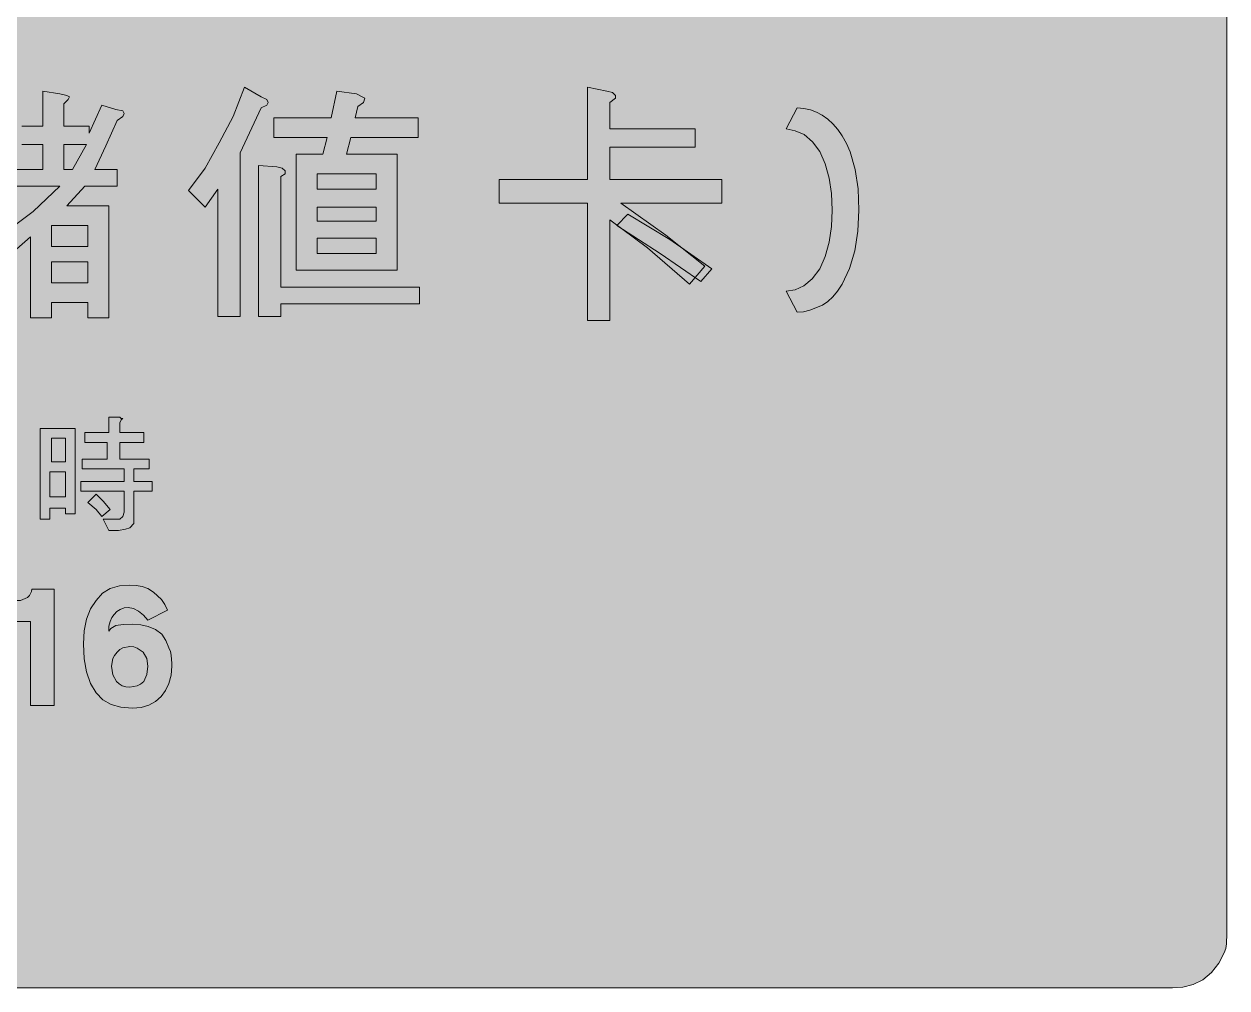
# Model space of a CAD drawing. Header units: metres. Extents: x 10 to 559, y 12 to 260.
# Drawn here: x 404.7 to 559.4, y 11.9 to 135.9 of the extents above; entities that cross this region are included whole.
import ezdxf

# ---------------------------------------------------------------- set-up
doc = ezdxf.new("R2010")
doc.units = ezdxf.units.M
doc.layers.add('FILL_BLACK_000000', color=7, linetype='Continuous', true_color=0x000000)
doc.layers.add('FILL_YELLOW_FFFF00', color=7, linetype='Continuous', true_color=0xffff00)

msp = doc.modelspace()

# ---------------------------------------------------------------- hatches: boundary and pattern name
at = {"layer": 'FILL_BLACK_000000', "true_color": 0x000000}
h = msp.add_hatch(color=7, dxfattribs=at)
h.dxf.hatch_style = 1
h.paths.add_polyline_path([(403.38, 115.02), (403.38, 117.18), (407.16, 117.18), (407.16, 120.42), (404.46, 120.42), (404.46, 122.76), (407.16, 122.76), (407.16, 127.26), (409.32, 126.9), (410.22, 126.72), (410.58, 126.54), (410.4, 126.18), (409.86, 125.64), (409.86, 122.76), (413.1, 122.76), (413.1, 121.86), (414.72, 125.46), (416.52, 124.92), (417.42, 124.74), (417.6, 124.38), (417.42, 124.02), (416.7, 123.48), (415.26, 120.24), (413.82, 117.18), (416.7, 117.18), (416.7, 115.02), (412.56, 115.02), (410.22, 112.5), (415.62, 112.5), (415.62, 98.1), (412.92, 98.1), (412.92, 100.08), (408.24, 100.08), (408.24, 98.1), (405.54, 98.1), (405.54, 108.54), (403.74, 106.92), (402.66, 107.82), (402.66, 98.46), (400.14, 98.46), (400.14, 100.62), (397.8, 100.62), (397.8, 98.28), (394.92, 98.28), (394.92, 109.08), (402.3, 109.08), (405.9, 111.78), (409.32, 115.02), (403.38, 115.02)])
h.paths.add_polyline_path([(412.74, 120.42), (409.86, 120.42), (409.86, 117.18), (410.94, 117.18), (412.74, 120.42)], flags=16)
h.paths.add_polyline_path([(397.8, 102.96), (400.14, 102.96), (400.14, 106.74), (397.8, 106.74), (397.8, 102.96)], flags=16)
h.paths.add_polyline_path([(408.24, 109.98), (408.24, 107.28), (412.92, 107.28), (412.92, 109.98), (408.24, 109.98)], flags=16)
h.paths.add_polyline_path([(412.92, 105.3), (408.24, 105.3), (408.24, 102.6), (412.92, 102.6), (412.92, 105.3)], flags=16)
h = msp.add_hatch(color=7, dxfattribs=at)
h.dxf.hatch_style = 1
h.paths.add_polyline_path([(428.04, 117.36), (429.84, 120.6), (431.64, 124.02), (433.08, 127.8), (435.24, 126.54), (435.96, 126.18), (436.14, 125.82), (435.96, 125.46), (435.24, 125.1), (432.54, 119.34), (432.54, 98.28), (429.66, 98.28), (429.66, 114.66), (428.04, 112.32), (425.88, 114.48), (428.04, 117.36)])
h = msp.add_hatch(color=7, dxfattribs=at)
h.dxf.hatch_style = 1
h.paths.add_polyline_path([(448.2, 126.54), (448.56, 126.36), (448.38, 125.82), (447.66, 125.28), (447.3, 123.84), (455.4, 123.84), (455.4, 121.32), (446.76, 121.32), (446.22, 119.16), (452.7, 119.16), (452.7, 104.22), (439.74, 104.22), (439.74, 119.16), (443.16, 119.16), (443.7, 121.32), (436.86, 121.32), (436.86, 123.84), (444.24, 123.84), (444.96, 127.26), (447.48, 126.9), (448.2, 126.54)])
h.paths.add_polyline_path([(442.44, 110.52), (450, 110.52), (450, 112.32), (442.44, 112.32), (442.44, 110.52)], flags=16)
h.paths.add_polyline_path([(442.44, 108.36), (442.44, 106.38), (450, 106.38), (450, 108.36), (442.44, 108.36)], flags=16)
h.paths.add_polyline_path([(450, 116.64), (442.44, 116.64), (442.44, 114.66), (450, 114.66), (450, 116.64)], flags=16)
h = msp.add_hatch(color=7, dxfattribs=at)
h.dxf.hatch_style = 1
h.paths.add_polyline_path([(477.18, 97.74), (477.18, 112.86), (465.84, 112.86), (465.84, 115.92), (477.18, 115.92), (477.18, 127.8), (479.7, 127.26), (480.42, 127.08), (480.78, 126.72), (480.78, 126.36), (480.06, 125.82), (480.06, 122.4), (491.04, 122.4), (491.04, 120.06), (480.06, 120.06), (480.06, 115.92), (494.46, 115.92), (494.46, 112.86), (481.5, 112.86), (487.26, 108.72), (492.3, 104.76), (490.32, 102.42), (484.92, 107.1), (480.06, 110.7), (480.06, 97.74), (477.18, 97.74)])
h = msp.add_hatch(color=7, dxfattribs=at)
h.dxf.hatch_style = 1
h.paths.add_polyline_path([(508.58, 114.08), (508.27, 116.08), (507.77, 117.91), (507.06, 119.52), (506.14, 120.73), (505.08, 121.68), (503.91, 122.17), (502.74, 122.4), (504.18, 125.1), (505.04, 125.04), (505.86, 124.87), (506.65, 124.58), (507.4, 124.18), (508.1, 123.67), (508.76, 123.05), (509.38, 122.33), (509.94, 121.5), (510.5, 120.52), (510.96, 119.48), (511.63, 117.2), (511.99, 114.69), (512.1, 111.96), (511.96, 109.23), (511.56, 106.72), (510.88, 104.44), (509.94, 102.42), (509.37, 101.54), (508.75, 100.8), (508.09, 100.19), (507.42, 99.72), (505.8, 99.07), (504.99, 98.88), (504.18, 98.82), (502.74, 101.52), (503.92, 101.69), (505.03, 102.22), (506.08, 103.11), (507.06, 104.4), (507.77, 106.01), (508.27, 107.84), (508.58, 109.84), (508.68, 111.96), (508.58, 114.08)])
h = msp.add_hatch(color=7, dxfattribs=at)
h.dxf.hatch_style = 1
h.paths.add_polyline_path([(437.94, 117.36), (438.3, 117), (438.3, 116.64), (437.76, 116.28), (437.76, 102.06), (455.58, 102.06), (455.58, 99.9), (437.76, 99.9), (437.76, 98.28), (434.88, 98.28), (434.88, 117.72), (437.22, 117.54), (437.94, 117.36)])
h = msp.add_hatch(color=7, dxfattribs=at)
h.dxf.hatch_style = 1
h.paths.add_polyline_path([(493.2, 104.4), (491.76, 102.78), (486.54, 106.38), (480.96, 109.98), (482.4, 111.42), (487.8, 108.18), (493.2, 104.4)])
h = msp.add_hatch(color=7, dxfattribs=at)
h.dxf.hatch_style = 1
h.paths.add_polyline_path([(415.44, 82.08), (412.56, 82.08), (412.56, 83.34), (415.62, 83.34), (415.62, 85.32), (417.06, 85.32), (417.24, 85.14), (417.42, 85.14), (417.24, 84.96), (417.06, 84.6), (417.06, 83.34), (420.12, 83.34), (420.12, 82.08), (417.06, 82.08), (417.06, 79.92), (420.84, 79.92), (420.84, 78.66), (418.86, 78.66), (418.86, 77.04), (421.2, 77.04), (421.2, 75.78), (418.86, 75.78), (418.86, 71.64), (418.32, 71.1), (417.78, 70.92), (416.88, 70.74), (415.62, 70.74), (414.9, 72.18), (417.06, 72.18), (417.42, 72.54), (417.6, 73.08), (417.6, 75.78), (412.02, 75.78), (412.02, 77.04), (417.6, 77.04), (417.6, 78.66), (412.2, 78.66), (412.2, 79.92), (415.44, 79.92), (415.44, 82.08)])
h = msp.add_hatch(color=7, dxfattribs=at)
h.dxf.hatch_style = 1
h.paths.add_polyline_path([(410.04, 72.9), (410.04, 73.62), (408.06, 73.62), (408.06, 72.18), (406.8, 72.18), (406.8, 83.88), (411.3, 83.88), (411.3, 72.9), (410.04, 72.9)])
h.paths.add_polyline_path([(408.24, 82.62), (408.24, 79.56), (410.04, 79.56), (410.04, 82.62), (408.24, 82.62)], flags=16)
h.paths.add_polyline_path([(410.04, 78.3), (408.06, 78.3), (408.06, 75.06), (410.04, 75.06), (410.04, 78.3)], flags=16)
h = msp.add_hatch(color=7, dxfattribs=at)
h.dxf.hatch_style = 1
h.paths.add_polyline_path([(414.9, 74.52), (415.8, 73.44), (414.72, 72.54), (414, 73.44), (412.92, 74.34), (414, 75.42), (414.9, 74.52)])
h = msp.add_hatch(color=7, dxfattribs=at)
h.dxf.hatch_style = 1
h.paths.add_polyline_path([(416.52, 58.5), (417.46, 58.66), (418.68, 58.68), (419.73, 58.61), (420.7, 58.39), (421.62, 58), (422.46, 57.42), (422.98, 56.59), (423.36, 55.62), (423.57, 55.18), (423.67, 54.7), (423.72, 53.64), (423.72, 53.28), (423.63, 52.12), (423.36, 51.07), (422.93, 50.15), (422.35, 49.36), (421.62, 48.73), (420.76, 48.27), (419.78, 47.98), (418.68, 47.88), (417.19, 47.99), (415.93, 48.33), (414.88, 48.94), (414, 49.86), (413.29, 51.07), (412.78, 52.54), (412.48, 54.24), (412.38, 56.16), (412.48, 57.84), (412.78, 59.35), (413.29, 60.67), (414, 61.74), (414.8, 62.66), (415.82, 63.27), (417.01, 63.61), (418.32, 63.72), (419.13, 63.68), (419.92, 63.54), (420.67, 63.26), (421.38, 62.82), (422.41, 61.85), (422.85, 61.23), (423.18, 60.48), (420.66, 59.22), (420.09, 59.85), (419.47, 60.37), (418.81, 60.71), (418.14, 60.84), (417.61, 60.78), (417.1, 60.59), (416.67, 60.31), (416.34, 59.94), (416, 59.56), (415.8, 59.04), (415.64, 58.41), (415.62, 57.78), (415.87, 58.14), (416.52, 58.5)])
h.paths.add_polyline_path([(417.03, 55.42), (416.7, 55.08), (416.36, 54.67), (416.14, 54.25), (415.98, 53.28), (416.14, 52.17), (416.61, 51.32), (416.95, 51.01), (417.35, 50.77), (417.81, 50.63), (418.32, 50.58), (419.29, 50.74), (419.71, 50.96), (420.12, 51.3), (420.52, 52.22), (420.66, 53.28), (420.5, 54.28), (420.03, 55.08), (419.29, 55.61), (418.83, 55.75), (418.32, 55.8), (417.44, 55.64), (417.03, 55.42)], flags=16)
h = msp.add_hatch(color=7, dxfattribs=at)
h.dxf.hatch_style = 1
h.paths.add_polyline_path([(408.6, 48.24), (405.54, 48.24), (405.54, 59.04), (403.2, 59.04), (403.2, 61.74), (404.28, 61.74), (405.18, 62.1), (405.43, 62.37), (405.54, 62.64), (405.7, 62.91), (405.72, 63.18), (408.6, 63.18), (408.6, 48.24)])
at = {"layer": 'FILL_YELLOW_FFFF00', "true_color": 0xffff00}
h = msp.add_hatch(color=7, dxfattribs=at)
h.dxf.hatch_style = 1
h.paths.add_polyline_path([(553.87, 259.76), (555.21, 259.31), (556.42, 258.63), (557.46, 257.76), (558.3, 256.72), (558.92, 255.51), (559.31, 254.17), (559.44, 252.72), (559.44, 18.9), (559.4, 17.57), (559.29, 16.95), (559.08, 16.38), (558.41, 15.05), (557.46, 13.86), (556.32, 12.94), (555.08, 12.33), (553.76, 11.99), (552.42, 11.88), (17.46, 11.88), (16.12, 11.99), (14.81, 12.33), (13.56, 12.94), (12.42, 13.86), (11.48, 15.03), (10.8, 16.31), (10.4, 17.63), (10.26, 18.9), (10.26, 252.72), (10.4, 254.07), (10.8, 255.42), (11.48, 256.66), (12.42, 257.76), (13.52, 258.71), (14.76, 259.38), (16.11, 259.79), (17.46, 259.92), (552.42, 259.92), (553.87, 259.76)])

# ---------------------------------------------------------------- linework, layer by layer
at = {"layer": 'FILL_BLACK_000000', "lineweight": 0, "true_color": 0x000000}
for points in [[(404.46, 122.76), (407.16, 122.76), (407.16, 127.26), (409.32, 126.9), (410.22, 126.72), (410.58, 126.54), (410.4, 126.18), (409.86, 125.64), (409.86, 122.76), (413.1, 122.76), (413.1, 121.86), (414.72, 125.46), (416.52, 124.92), (417.42, 124.74), (417.6, 124.38), (417.42, 124.02), (416.7, 123.48), (415.26, 120.24), (413.82, 117.18), (416.7, 117.18), (416.7, 115.02), (412.56, 115.02), (410.22, 112.5), (415.62, 112.5), (415.62, 98.1), (412.92, 98.1), (412.92, 100.08), (408.24, 100.08), (408.24, 98.1), (405.54, 98.1), (405.54, 108.54), (403.74, 106.92)], [(403.38, 117.18), (407.16, 117.18), (407.16, 120.42), (404.46, 120.42)], [(402.3, 109.08), (405.9, 111.78), (409.32, 115.02), (403.38, 115.02)]]:
    msp.add_lwpolyline(points, dxfattribs=at)
for points in [[(428.04, 117.36), (429.84, 120.6), (431.64, 124.02), (433.08, 127.8), (435.24, 126.54), (435.96, 126.18), (436.14, 125.82), (435.96, 125.46), (435.24, 125.1), (432.54, 119.34), (432.54, 98.28), (429.66, 98.28), (429.66, 114.66), (428.04, 112.32), (425.88, 114.48)], [(448.2, 126.54), (448.56, 126.36), (448.38, 125.82), (447.66, 125.28), (447.3, 123.84), (455.4, 123.84), (455.4, 121.32), (446.76, 121.32), (446.22, 119.16), (452.7, 119.16), (452.7, 104.22), (439.74, 104.22), (439.74, 119.16), (443.16, 119.16), (443.7, 121.32), (436.86, 121.32), (436.86, 123.84), (444.24, 123.84), (444.96, 127.26), (447.48, 126.9)], [(477.18, 97.74), (477.18, 112.86), (465.84, 112.86), (465.84, 115.92), (477.18, 115.92), (477.18, 127.8), (479.7, 127.26), (480.42, 127.08), (480.78, 126.72), (480.78, 126.36), (480.06, 125.82), (480.06, 122.4), (491.04, 122.4), (491.04, 120.06), (480.06, 120.06), (480.06, 115.92), (494.46, 115.92), (494.46, 112.86), (481.5, 112.86), (487.26, 108.72), (492.3, 104.76), (490.32, 102.42), (484.92, 107.1), (480.06, 110.7), (480.06, 97.74)], [(508.58, 114.08), (508.27, 116.08), (507.77, 117.91), (507.06, 119.52), (506.14, 120.73), (505.08, 121.68), (503.91, 122.17), (502.74, 122.4), (504.18, 125.1), (505.04, 125.04), (505.86, 124.87), (506.65, 124.58), (507.4, 124.18), (508.1, 123.67), (508.76, 123.05), (509.38, 122.33), (509.94, 121.5), (510.5, 120.52), (510.96, 119.48), (511.63, 117.2), (511.99, 114.69), (512.1, 111.96), (511.96, 109.23), (511.56, 106.72), (510.88, 104.44), (509.94, 102.42), (509.37, 101.54), (508.75, 100.8), (508.09, 100.19), (507.42, 99.72), (505.8, 99.07), (504.99, 98.88), (504.18, 98.82), (502.74, 101.52), (503.92, 101.69), (505.03, 102.22), (506.08, 103.11), (507.06, 104.4), (507.77, 106.01), (508.27, 107.84), (508.58, 109.84), (508.68, 111.96)], [(412.74, 120.42), (409.86, 120.42), (409.86, 117.18), (410.94, 117.18)], [(437.94, 117.36), (438.3, 117), (438.3, 116.64), (437.76, 116.28), (437.76, 102.06), (455.58, 102.06), (455.58, 99.9), (437.76, 99.9), (437.76, 98.28), (434.88, 98.28), (434.88, 117.72), (437.22, 117.54)], [(450, 116.64), (442.44, 116.64), (442.44, 114.66), (450, 114.66)], [(442.44, 110.52), (450, 110.52), (450, 112.32), (442.44, 112.32)], [(493.2, 104.4), (491.76, 102.78), (486.54, 106.38), (480.96, 109.98), (482.4, 111.42), (487.8, 108.18)], [(408.24, 109.98), (408.24, 107.28), (412.92, 107.28), (412.92, 109.98)], [(442.44, 108.36), (442.44, 106.38), (450, 106.38), (450, 108.36)], [(412.92, 105.3), (408.24, 105.3), (408.24, 102.6), (412.92, 102.6)], [(415.44, 82.08), (412.56, 82.08), (412.56, 83.34), (415.62, 83.34), (415.62, 85.32), (417.06, 85.32), (417.24, 85.14), (417.42, 85.14), (417.24, 84.96), (417.06, 84.6), (417.06, 83.34), (420.12, 83.34), (420.12, 82.08), (417.06, 82.08), (417.06, 79.92), (420.84, 79.92), (420.84, 78.66), (418.86, 78.66), (418.86, 77.04), (421.2, 77.04), (421.2, 75.78), (418.86, 75.78), (418.86, 71.64), (418.32, 71.1), (417.78, 70.92), (416.88, 70.74), (415.62, 70.74), (414.9, 72.18), (417.06, 72.18), (417.42, 72.54), (417.6, 73.08), (417.6, 75.78), (412.02, 75.78), (412.02, 77.04), (417.6, 77.04), (417.6, 78.66), (412.2, 78.66), (412.2, 79.92), (415.44, 79.92)], [(410.04, 72.9), (410.04, 73.62), (408.06, 73.62), (408.06, 72.18), (406.8, 72.18), (406.8, 83.88), (411.3, 83.88), (411.3, 72.9)], [(408.24, 82.62), (408.24, 79.56), (410.04, 79.56), (410.04, 82.62)], [(410.04, 78.3), (408.06, 78.3), (408.06, 75.06), (410.04, 75.06)], [(414.9, 74.52), (415.8, 73.44), (414.72, 72.54), (414, 73.44), (412.92, 74.34), (414, 75.42)], [(416.52, 58.5), (417.46, 58.66), (418.68, 58.68), (419.73, 58.61), (420.7, 58.39), (421.62, 58), (422.46, 57.42), (422.98, 56.59), (423.36, 55.62), (423.57, 55.18), (423.67, 54.7), (423.72, 53.64), (423.72, 53.28), (423.63, 52.12), (423.36, 51.07), (422.93, 50.15), (422.35, 49.36), (421.62, 48.73), (420.76, 48.27), (419.78, 47.98), (418.68, 47.88), (417.19, 47.99), (415.93, 48.33), (414.88, 48.94), (414, 49.86), (413.29, 51.07), (412.78, 52.54), (412.48, 54.24), (412.38, 56.16), (412.48, 57.84), (412.78, 59.35), (413.29, 60.67), (414, 61.74), (414.8, 62.66), (415.82, 63.27), (417.01, 63.61), (418.32, 63.72), (419.13, 63.68), (419.92, 63.54), (420.67, 63.26), (421.38, 62.82), (422.41, 61.85), (422.85, 61.23), (423.18, 60.48), (420.66, 59.22), (420.09, 59.85), (419.47, 60.37), (418.81, 60.71), (418.14, 60.84), (417.61, 60.78), (417.1, 60.59), (416.67, 60.31), (416.34, 59.94), (416, 59.56), (415.8, 59.04), (415.64, 58.41), (415.62, 57.78), (415.87, 58.14)], [(408.6, 48.24), (405.54, 48.24), (405.54, 59.04), (403.2, 59.04), (403.2, 61.74), (404.28, 61.74), (405.18, 62.1), (405.43, 62.37), (405.54, 62.64), (405.7, 62.91), (405.72, 63.18), (408.6, 63.18)], [(417.03, 55.42), (416.7, 55.08), (416.36, 54.67), (416.14, 54.25), (415.98, 53.28), (416.14, 52.17), (416.61, 51.32), (416.95, 51.01), (417.35, 50.77), (417.81, 50.63), (418.32, 50.58), (419.29, 50.74), (419.71, 50.96), (420.12, 51.3), (420.52, 52.22), (420.66, 53.28), (420.5, 54.28), (420.03, 55.08), (419.29, 55.61), (418.83, 55.75), (418.32, 55.8), (417.44, 55.64)]]:
    msp.add_lwpolyline(points, close=True, dxfattribs=at)
at = {"layer": 'FILL_YELLOW_FFFF00', "lineweight": 0, "true_color": 0xffff00}
msp.add_lwpolyline([(17.46, 259.92), (552.42, 259.92), (553.87, 259.76), (555.21, 259.31), (556.42, 258.63), (557.46, 257.76), (558.3, 256.72), (558.92, 255.51), (559.31, 254.17), (559.44, 252.72), (559.44, 18.9), (559.4, 17.57), (559.29, 16.95), (559.08, 16.38), (558.41, 15.05), (557.46, 13.86), (556.32, 12.94), (555.08, 12.33), (553.76, 11.99), (552.42, 11.88), (17.46, 11.88)], dxfattribs=at)

doc.saveas('drawing.dxf')
